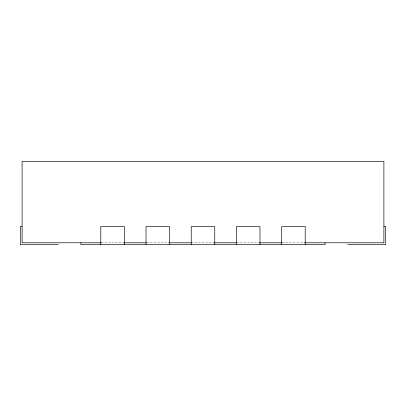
<?xml version="1.0" encoding="UTF-8"?>
<svg xmlns="http://www.w3.org/2000/svg" width="406" height="406" viewBox="0 0 406 406"><rect width="100%" height="100%" fill="white"/><g stroke="black" fill="none" stroke-linecap="round" stroke-linejoin="round"><path stroke-width="0.3" stroke-dasharray="2.03 1.52" d="M101.195 242.798L123.485 242.798M146.865 242.798L169.135 242.798M191.241 242.798L214.759 242.798M236.865 242.798L259.135 242.798M282.515 242.798L304.804 242.798"/><path stroke-width="0.61" d="M22.107 226.518L20.3 226.518L20.3 244.605L58.286 244.605M383.893 226.518L385.7 226.518L385.7 244.605L347.714 244.605M101.195 242.798L22.107 242.798L22.107 161.395L383.893 161.395L383.893 242.798L304.804 242.798M123.911 242.798L146.419 242.798M169.698 242.798L191.343 242.798M214.657 242.798L236.302 242.798M259.581 242.798L282.089 242.798M325.099 242.798L325.099 244.605L80.901 244.605L80.901 242.798M305.205 244.605L305.205 226.518L281.688 226.518L281.688 244.605M259.982 244.605L259.982 226.518L236.465 226.518L236.465 244.605M214.759 244.605L214.759 226.518L191.241 226.518L191.241 244.605M169.535 244.605L169.535 226.518L146.018 226.518L146.018 244.605M124.312 244.605L124.312 226.518L100.795 226.518L100.795 244.605"/></g></svg>
